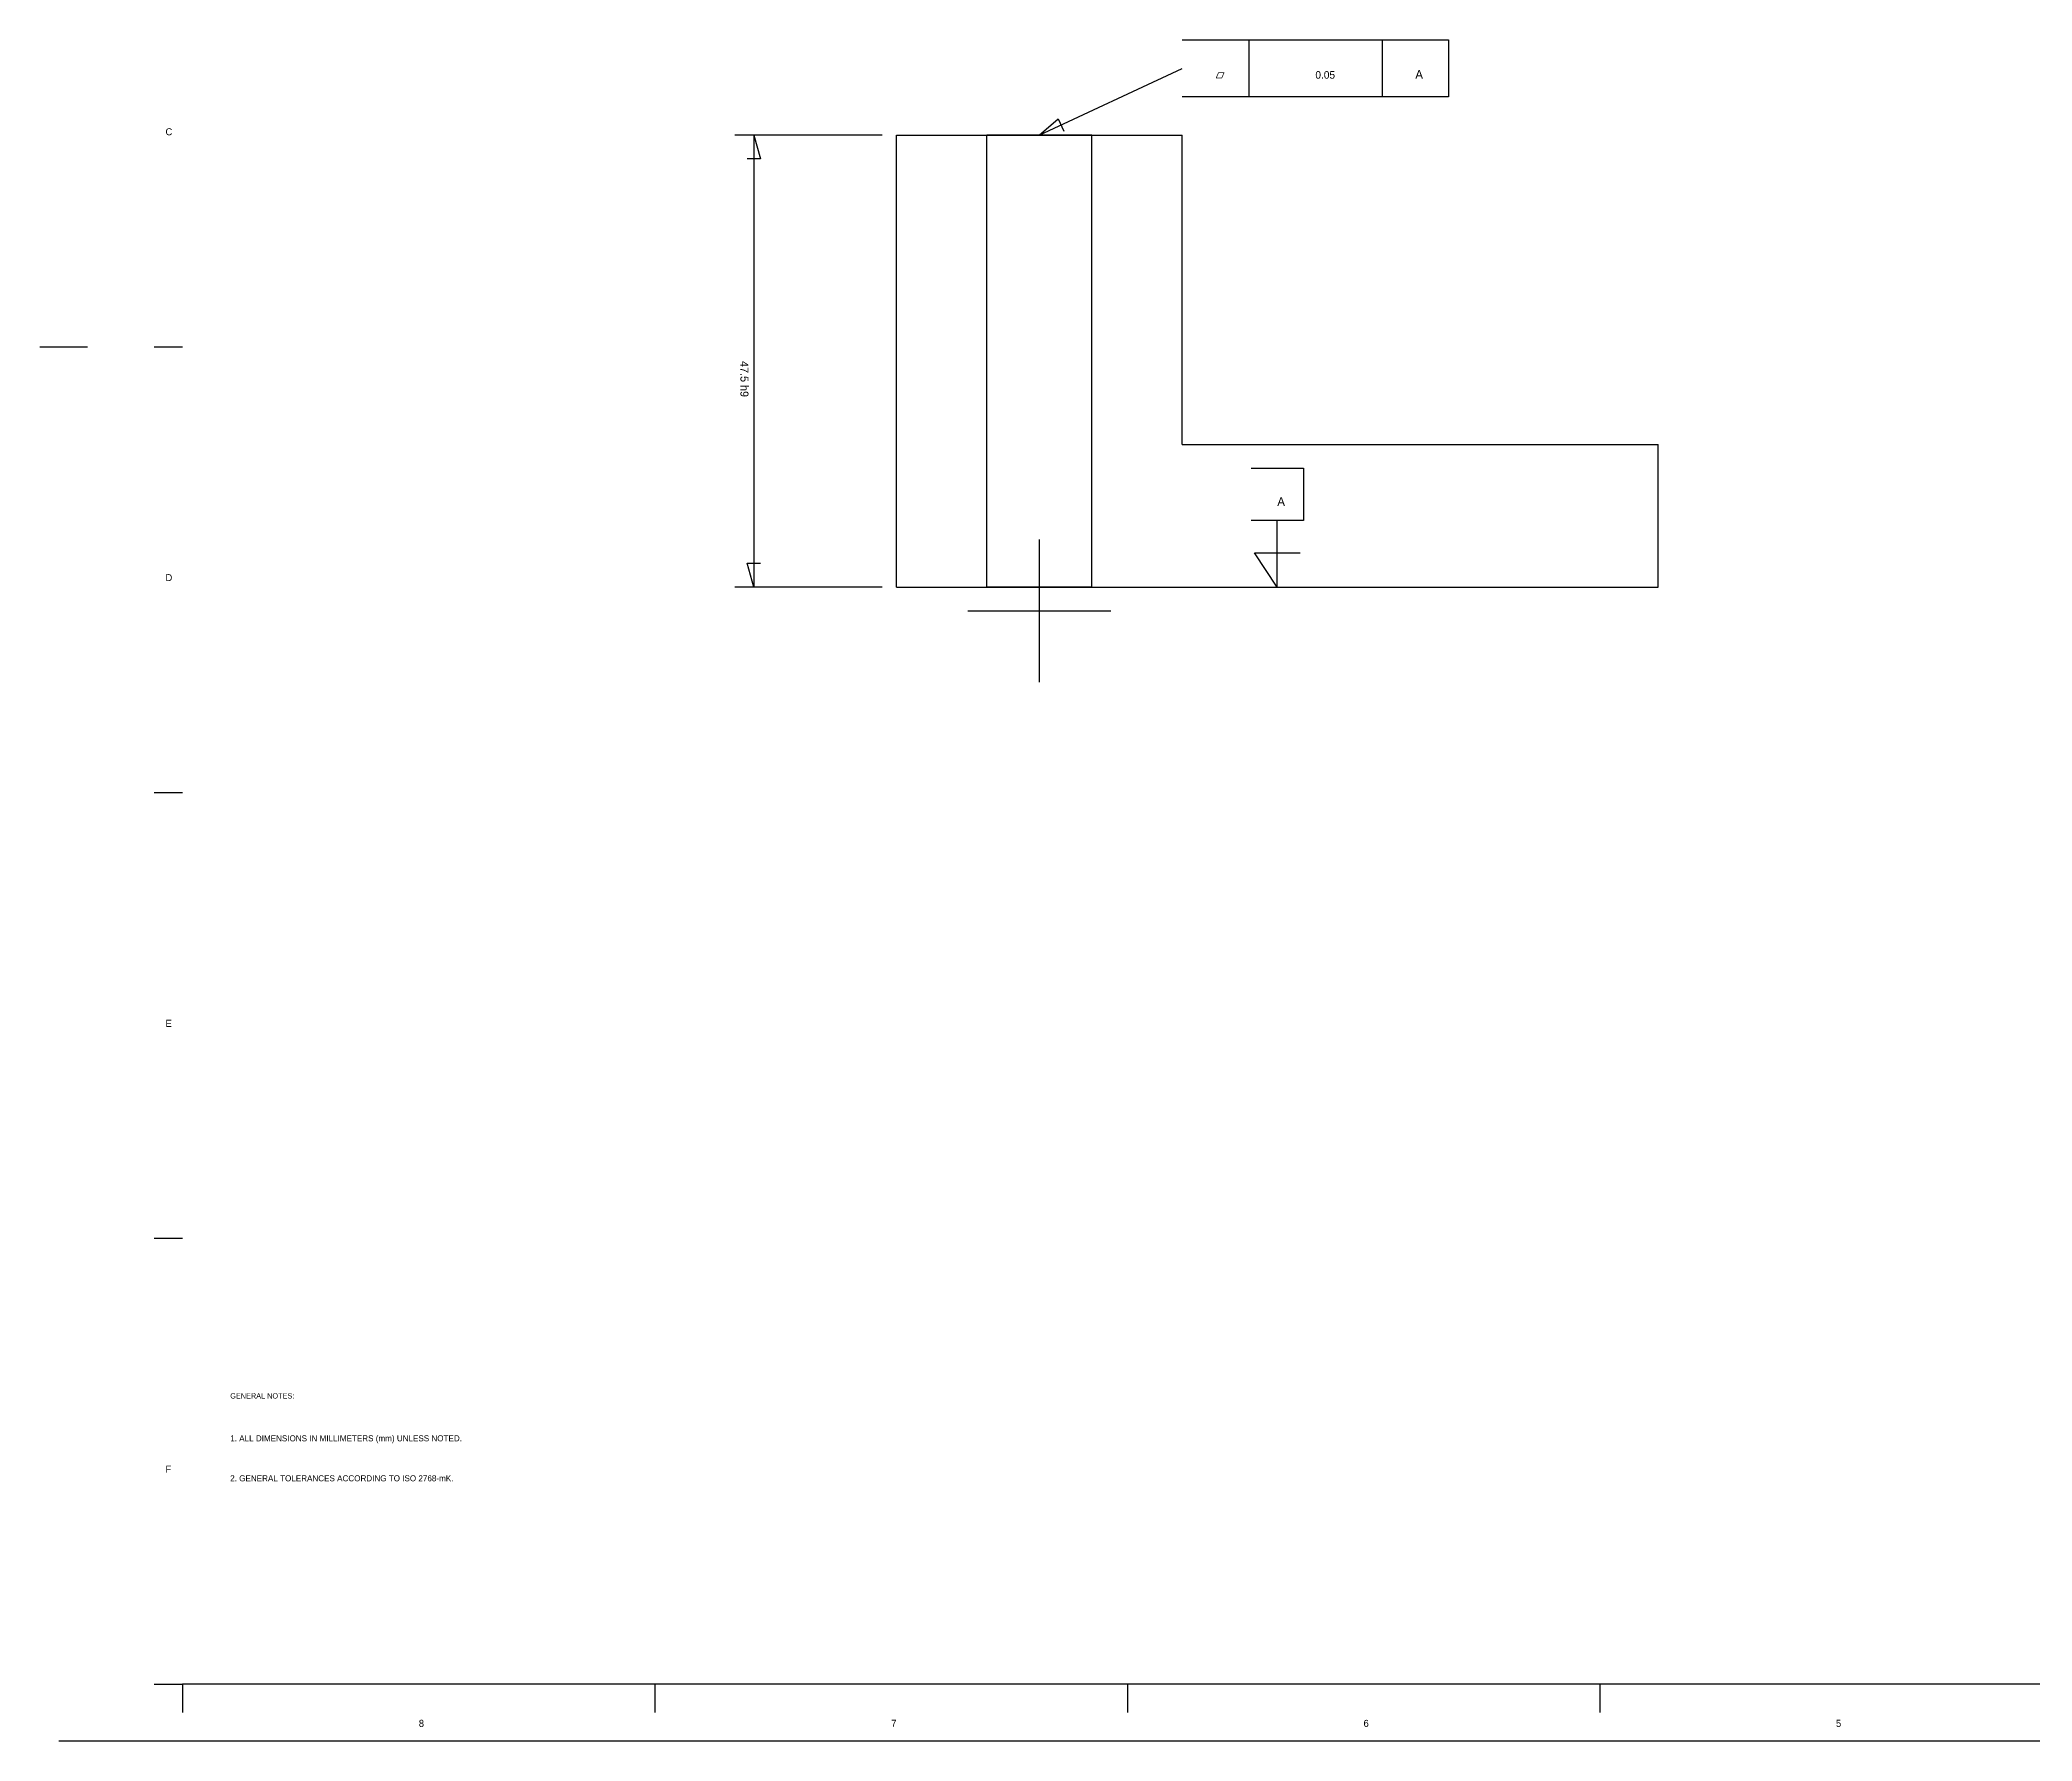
# Model space of a CAD drawing. Header units: metres. Extents: x 0 to 1587, y -826 to 297.
# Drawn here: x 0 to 791, y -818 to -142 of the extents above; entities that cross this region are included whole.
import ezdxf

# ---------------------------------------------------------------- set-up
doc = ezdxf.new("R2010")
doc.units = ezdxf.units.M
for name, color, linetype in [('ANNOTATIONS', 3, 'CONTINUOUS'), ('BORDER', 7, 'CONTINUOUS'), ('CENTER', 4, 'Continuous'), ('DIMENSIONS', 2, 'CONTINUOUS'), ('TITLE_BLOCK', 7, 'CONTINUOUS'), ('VISIBLE', 7, 'CONTINUOUS')]:
    doc.layers.add(name, color=color, linetype=linetype)

msp = doc.modelspace()

# ---------------------------------------------------------------- linework, layer by layer
at = {"layer": 'BORDER'}
for p, q in [((480, -142.37), (480, -165.05)), ((532.91, -142.37), (532.91, -165.05)), ((0, -264.26), (18.9, -264.26)), ((45.35, -264.26), (56.69, -264.26)), ((45.35, -441.26), (56.69, -441.26)), ((45.35, -618.29), (56.69, -618.29)), ((45.35, -795.28), (56.69, -795.28)), ((1557.17, -795.28), (56.69, -795.28)), ((56.69, -795.28), (56.69, -806.62)), ((244.23, -795.28), (244.23, -806.62)), ((431.81, -795.28), (431.81, -806.62)), ((619.39, -795.28), (619.39, -806.62)), ((1579.84, -817.96), (7.56, -817.96))]:
    msp.add_line(p, q, dxfattribs=at)
at = {"layer": 'CENTER'}
for p, q in [((396.85, -340.8), (396.85, -397.49)), ((368.5, -369.14), (425.2, -369.14))]:
    msp.add_line(p, q, dxfattribs=at)
at = {"layer": 'DIMENSIONS'}
for p, q in [((396.85, -180.17), (453.54, -153.71)), ((396.85, -180.17), (404.3, -173.78)), ((404.3, -173.78), (406.53, -178.58)), ((334.49, -180.17), (275.91, -180.17)), ((283.46, -180.17), (283.46, -359.69)), ((283.46, -180.17), (286.11, -189.61)), ((286.11, -189.61), (280.82, -189.61)), ((491.34, -359.69), (491.34, -333.24)), ((491.34, -359.69), (482.27, -346.09)), ((482.27, -346.09), (500.41, -346.09)), ((283.46, -359.69), (280.82, -350.24)), ((280.82, -350.24), (286.11, -350.24)), ((334.49, -359.69), (275.91, -359.69))]:
    msp.add_line(p, q, dxfattribs=at)
at = {"layer": 'TITLE_BLOCK'}
for p, q in [((453.54, -142.37), (559.37, -142.37)), ((559.37, -142.37), (559.37, -165.05)), ((559.37, -165.05), (453.54, -165.05)), ((480.95, -312.45), (501.73, -312.45)), ((501.73, -312.45), (501.73, -333.24)), ((501.73, -333.24), (480.95, -333.24))]:
    msp.add_line(p, q, dxfattribs=at)
at = {"layer": 'VISIBLE'}
for p, q in [((340.16, -359.71), (340.16, -180.18)), ((340.16, -180.18), (453.54, -180.18)), ((376.58, -180.18), (376.06, -180.18)), ((376.06, -180.18), (376.58, -180.18)), ((376.06, -359.71), (376.06, -180.18)), ((378.12, -180.18), (376.58, -180.18)), ((376.58, -180.18), (378.12, -180.18)), ((380.6, -180.18), (378.12, -180.18)), ((378.12, -180.18), (380.6, -180.18)), ((383.89, -180.18), (380.6, -180.18)), ((380.6, -180.18), (383.89, -180.18)), ((387.83, -180.18), (383.89, -180.18)), ((383.89, -180.18), (387.83, -180.18)), ((392.22, -180.18), (387.83, -180.18)), ((387.83, -180.18), (392.22, -180.18)), ((396.85, -180.18), (392.22, -180.18)), ((392.22, -180.18), (396.85, -180.18)), ((401.47, -180.18), (396.85, -180.18)), ((396.85, -180.18), (401.47, -180.18)), ((405.87, -180.18), (401.47, -180.18)), ((401.47, -180.18), (405.87, -180.18)), ((409.81, -180.18), (405.87, -180.18)), ((405.87, -180.18), (409.81, -180.18)), ((413.1, -180.18), (409.81, -180.18)), ((409.81, -180.18), (413.1, -180.18)), ((415.58, -180.18), (413.1, -180.18)), ((413.1, -180.18), (415.58, -180.18)), ((417.12, -180.18), (415.58, -180.18)), ((415.58, -180.18), (417.12, -180.18)), ((417.64, -180.18), (417.12, -180.18)), ((417.12, -180.18), (417.64, -180.18)), ((417.64, -359.71), (417.64, -180.18)), ((453.54, -303.02), (453.54, -180.18)), ((453.54, -303.02), (642.52, -303.02)), ((642.52, -359.71), (642.52, -303.02)), ((340.16, -359.71), (642.52, -359.71)), ((376.58, -359.71), (376.06, -359.71)), ((376.06, -359.71), (376.58, -359.71)), ((378.12, -359.71), (376.58, -359.71)), ((376.58, -359.71), (378.12, -359.71)), ((380.6, -359.71), (378.12, -359.71)), ((378.12, -359.71), (380.6, -359.71)), ((383.89, -359.71), (380.6, -359.71)), ((380.6, -359.71), (383.89, -359.71)), ((387.83, -359.71), (383.89, -359.71)), ((383.89, -359.71), (387.83, -359.71)), ((392.22, -359.71), (387.83, -359.71)), ((387.83, -359.71), (392.22, -359.71)), ((396.85, -359.71), (392.22, -359.71)), ((392.22, -359.71), (396.85, -359.71)), ((401.47, -359.71), (396.85, -359.71)), ((396.85, -359.71), (401.47, -359.71)), ((405.87, -359.71), (401.47, -359.71)), ((401.47, -359.71), (405.87, -359.71)), ((409.81, -359.71), (405.87, -359.71)), ((405.87, -359.71), (409.81, -359.71)), ((413.1, -359.71), (409.81, -359.71)), ((409.81, -359.71), (413.1, -359.71)), ((415.58, -359.71), (413.1, -359.71)), ((413.1, -359.71), (415.58, -359.71)), ((417.12, -359.71), (415.58, -359.71)), ((415.58, -359.71), (417.12, -359.71)), ((417.64, -359.71), (417.12, -359.71)), ((417.12, -359.71), (417.64, -359.71))]:
    msp.add_line(p, q, dxfattribs=at)

# ---------------------------------------------------------------- texts
at = {"layer": 'ANNOTATIONS'}
for s, p in [('1. ALL DIMENSIONS IN MILLIMETERS (mm) UNLESS NOTED.', (75.59, -698.91)), ('2. GENERAL TOLERANCES ACCORDING TO ISO 2768-mK.', (75.59, -714.78))]:
    msp.add_text(s, height=2.4, dxfattribs=at).set_placement(p)
at = {"layer": 'BORDER'}
for s, p in [('C', (49.89, -180.28)), ('D', (49.89, -357.31)), ('E', (49.89, -534.31)), ('F', (49.89, -711.3)), ('8', (150.46, -812.29)), ('7', (338.04, -812.29)), ('6', (525.58, -812.29)), ('5', (713.16, -812.29))]:
    msp.add_text(s, height=2.8, dxfattribs=at).set_placement(p)
at = {"layer": 'DIMENSIONS'}
msp.add_text('0.05', height=3, dxfattribs=at).set_placement((506.46, -157.79))
msp.add_text('47.5 h9', height=3.2, rotation=-90, dxfattribs=at).set_placement((278.17, -269.93))
at = {"layer": 'TITLE_BLOCK'}
for s, height, p in [('⏥', 3, (466.77, -157.79)), ('A', 3.4, (546.14, -157.79)), ('A', 3.4, (491.34, -327.42)), ('GENERAL NOTES:', 2.1, (75.59, -681.9))]:
    msp.add_text(s, height=height, dxfattribs=at).set_placement(p)

doc.saveas('drawing.dxf')
